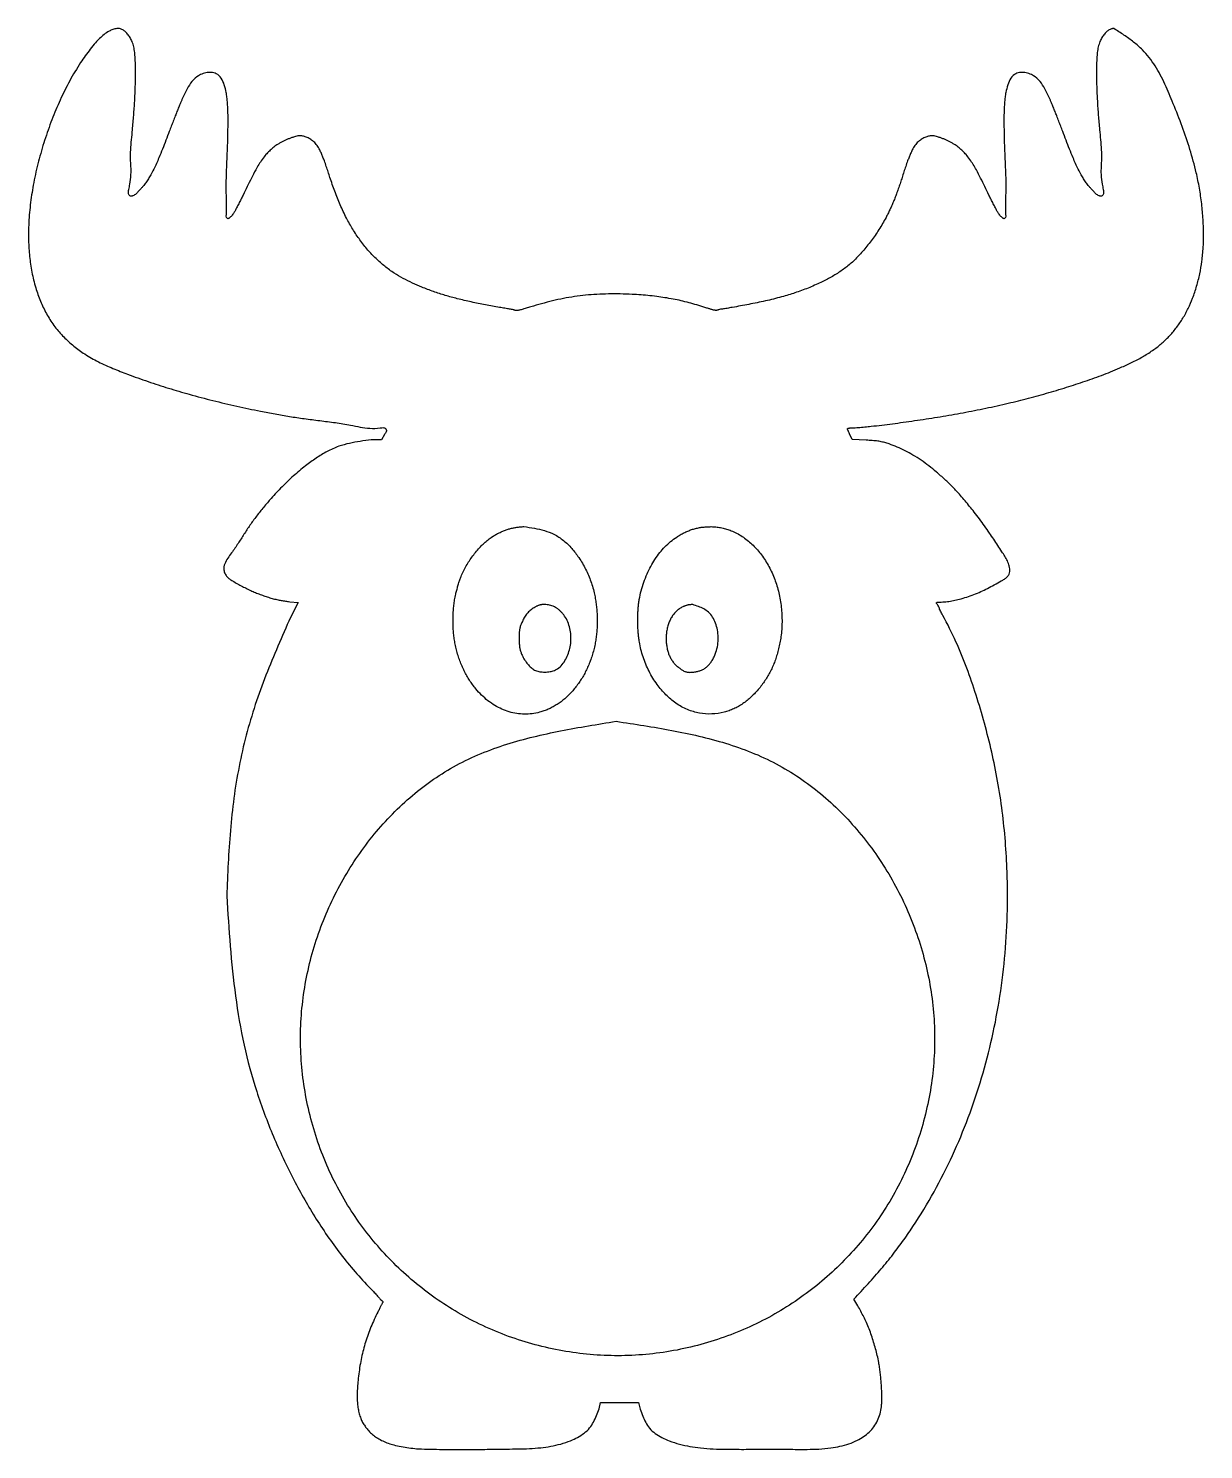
# Model space of a CAD drawing. Extents: x 12 to 106, y 19 to 132.
import ezdxf

# ---------------------------------------------------------------- set-up
doc = ezdxf.new("R2010")
doc.units = 0
doc.layers.add('Capa_1', color=7, linetype='CONTINUOUS')

msp = doc.modelspace()

# ---------------------------------------------------------------- linework, layer by layer
at = {"layer": 'Capa_1', "color": 7}
for p, q in [((98.38692, 131.993162), (98.386858, 131.99291)), ((40.009081, 99.218226), (39.187907, 99.218226)), ((40.240379, 99.636023), (40.009081, 99.218226)), ((77.538631, 99.243034), (77.342656, 99.644472)), ((78.642137, 99.190698), (77.538631, 99.243034)), ((51.35727, 92.305433), (51.357236, 92.305433)), ((66.285593, 92.301273), (66.285559, 92.301273)), ((32.686574, 86.318201), (33.354309, 86.26621)), ((33.354309, 86.26621), (32.751353, 85.067779)), ((53.014301, 86.103021), (53.014301, 86.103021)), ((64.818901, 86.088323), (64.818901, 86.088323)), ((58.710816, 76.790125), (58.710816, 76.790125)), ((77.658358, 30.741937), (77.823574, 30.915338)), ((77.978976, 30.219121), (77.658358, 30.741937)), ((57.351848, 22.009496), (57.466351, 22.520209)), ((57.466351, 22.520209), (58.986335, 22.520209)), ((58.986335, 22.520209), (60.506322, 22.520209)), ((60.506322, 22.520209), (60.623769, 21.972195)), ((42.962028, 18.813033), (42.962028, 18.812751))]:
    msp.add_line(p, q, dxfattribs=at)
for points, knots in [([(98.386858, 131.99291), (98.380045, 131.992611), (98.366418, 131.992012), (98.345997, 131.990798), (98.325669, 131.989346), (98.30546, 131.98731), (98.285391, 131.984636), (98.265417, 131.981526), (98.245551, 131.97802), (98.225826, 131.974038), (98.170398, 131.961155), (98.081489, 131.927985), (97.967294, 131.861436), (97.853055, 131.775068), (97.739228, 131.671952), (97.628662, 131.551401), (97.526878, 131.41973), (97.433756, 131.277793), (97.350173, 131.126287), (97.239348, 130.884532), (97.133955, 130.538565), (97.062709, 130.088469), (97.020267, 129.530979), (96.995832, 128.871461), (96.996466, 128.113193), (97.020321, 127.231755), (97.065881, 126.223342), (97.141846, 125.079867), (97.230962, 124.046436), (97.32344, 123.129874), (97.387148, 122.350412), (97.408898, 121.636951), (97.363633, 120.977267), (97.346192, 120.305043), (97.432775, 119.695969), (97.530341, 119.193823), (97.610706, 118.861912), (97.464145, 118.64224), (97.340728, 118.639547), (97.274911, 118.646024), (97.181071, 118.669146), (97.069904, 118.727164), (96.956583, 118.827659), (96.839153, 118.955717), (96.703409, 119.097671), (96.552724, 119.255403), (96.373758, 119.453358), (96.178581, 119.703444), (95.974072, 120.00899), (95.763552, 120.365336), (95.549449, 120.771563), (95.334214, 121.227363), (95.100131, 121.765729), (94.846781, 122.386556), (94.574242, 123.089547), (94.344557, 123.696474), (94.151475, 124.204902), (93.994658, 124.614893), (93.843787, 125.004798), (93.698656, 125.374377), (93.558603, 125.722788), (93.433266, 126.024503), (93.32338, 126.280147), (93.229816, 126.491301), (93.066346, 126.84799), (92.822234, 127.342849), (92.412179, 127.927727), (91.907104, 128.310571), (91.400714, 128.478086), (90.970493, 128.51708), (90.508565, 128.414699), (90.131577, 128.031905), (89.90808, 127.491587), (89.787104, 126.974343), (89.715223, 126.524633), (89.675196, 126.155574), (89.646437, 125.731747), (89.628821, 125.246098), (89.623413, 124.697552), (89.628152, 124.049217), (89.641734, 123.303416), (89.667177, 122.454576), (89.701012, 121.595619), (89.74066, 120.732169), (89.771327, 119.891762), (89.778738, 119.187139), (89.756477, 118.600243), (89.738867, 118.06276), (89.754305, 117.584072), (89.756866, 117.18833), (89.77791, 116.973754), (89.66889, 116.809758), (89.557873, 116.871068), (89.475683, 116.934337), (89.34539, 117.059882), (89.199188, 117.23554), (89.059515, 117.469698), (88.928344, 117.737733), (88.774121, 118.039902), (88.597615, 118.380742), (88.365744, 118.833604), (88.092913, 119.398544), (87.770636, 120.069464), (87.468995, 120.654694), (87.181693, 121.152684), (86.911403, 121.563592), (86.629503, 121.924938), (86.339003, 122.233871), (86.048361, 122.49389), (85.775103, 122.696199), (85.529371, 122.84922), (85.319704, 122.964548), (85.102636, 123.070913), (84.878879, 123.169217), (84.648189, 123.260109), (84.434574, 123.335996), (84.239924, 123.399747), (84.063419, 123.442584), (83.89643, 123.458444), (83.743299, 123.44439), (83.605714, 123.413852), (83.463672, 123.367773), (83.318288, 123.308273), (83.171211, 123.234232), (83.0314, 123.150422), (82.898718, 123.058176), (82.774922, 122.956807), (82.649593, 122.833162), (82.53032, 122.681918), (82.418917, 122.504994), (82.303029, 122.288392), (82.182275, 122.033895), (82.059671, 121.7412), (81.929843, 121.399403), (81.792686, 121.008318), (81.647626, 120.568255), (81.509769, 120.139521), (81.374256, 119.723864), (81.238974, 119.322069), (81.101602, 118.933897), (80.960697, 118.559939), (80.816566, 118.20023), (80.671089, 117.859331), (80.525064, 117.537145), (80.378935, 117.233685), (80.191528, 116.868942), (79.954447, 116.447509), (79.66146, 115.973893), (79.354268, 115.515165), (79.036193, 115.069972), (78.705926, 114.639891), (78.374868, 114.242018), (78.044485, 113.876265), (77.715486, 113.543406), (77.258144, 113.12688), (76.643565, 112.660484), (75.857336, 112.176604), (74.979271, 111.724846), (74.016588, 111.304487), (72.971388, 110.923771), (71.834287, 110.579034), (70.605847, 110.276181), (69.290666, 110.007325), (68.340102, 109.835188), (67.759797, 109.731866), (67.550196, 109.696402), (67.358602, 109.667214), (67.185027, 109.644492), (67.030308, 109.619808), (66.906455, 109.590438), (66.814026, 109.560216), (66.749787, 109.54164), (66.692532, 109.53261), (66.643693, 109.533385), (66.603679, 109.537839), (66.546901, 109.547561), (66.473895, 109.563414), (66.385309, 109.586932), (66.287241, 109.615802), (66.179143, 109.648778), (66.060926, 109.685749), (65.772307, 109.776918), (65.312735, 109.919993), (64.67923, 110.104679), (64.043614, 110.269902), (63.404755, 110.408771), (62.764165, 110.524082), (62.098664, 110.622026), (61.409051, 110.702801), (60.695879, 110.765994), (59.907334, 110.815653), (59.043535, 110.847291), (58.104902, 110.849549), (57.182312, 110.816156), (56.277419, 110.745144), (55.392088, 110.636847), (54.510476, 110.487468), (53.634972, 110.294404), (52.76514, 110.066141), (52.129187, 109.878895), (51.721653, 109.753546), (51.540394, 109.698432), (51.373647, 109.64967), (51.22113, 109.607711), (51.082269, 109.572959), (50.966803, 109.548018), (50.875527, 109.531099), (50.809062, 109.523132), (50.739272, 109.522685), (50.667322, 109.535108), (50.593899, 109.55599), (50.493453, 109.587573), (50.363095, 109.618051), (50.203377, 109.644554), (50.02656, 109.669291), (49.833417, 109.699495), (49.623918, 109.73495), (49.107946, 109.825867), (48.285909, 109.973477), (47.161617, 110.197004), (46.095814, 110.44432), (45.091434, 110.722145), (44.148756, 111.026658), (43.272508, 111.355387), (42.463127, 111.702275), (41.724779, 112.069966), (40.984857, 112.50875), (40.260472, 113.0373), (39.561614, 113.655373), (38.89755, 114.355676), (38.277677, 115.136117), (37.70793, 115.991213), (37.181457, 116.926747), (36.704185, 117.93992), (36.272489, 119.023432), (35.966761, 119.904084), (35.75145, 120.567879), (35.607109, 121.008165), (35.470967, 121.399529), (35.341338, 121.741354), (35.218627, 122.034012), (35.097729, 122.28846), (34.981813, 122.505059), (34.870426, 122.681988), (34.751178, 122.833245), (34.625852, 122.956887), (34.502055, 123.058256), (34.369373, 123.150501), (34.229562, 123.234308), (34.082487, 123.308351), (33.937105, 123.367848), (33.795064, 123.413932), (33.657479, 123.444465), (33.504343, 123.45854), (33.337362, 123.442579), (33.16085, 123.399805), (32.966192, 123.336085), (32.752584, 123.260186), (32.521892, 123.169297), (32.298134, 123.070992), (32.081066, 122.964627), (31.871399, 122.849301), (31.625668, 122.696278), (31.35241, 122.493971), (31.061769, 122.23395), (30.77127, 121.925017), (30.489369, 121.563671), (30.219079, 121.152763), (29.931777, 120.654774), (29.630144, 120.06954), (29.307872, 119.398618), (29.035033, 118.833677), (28.803145, 118.380813), (28.626612, 118.039972), (28.472351, 117.737804), (28.341123, 117.469772), (28.201393, 117.235615), (28.055148, 117.059956), (27.924815, 116.93441), (27.842596, 116.871142), (27.731553, 116.809836), (27.622538, 116.973842), (27.643573, 117.188418), (27.64613, 117.584149), (27.661581, 118.062829), (27.643969, 118.600312), (27.6217, 119.187217), (27.629114, 119.891845), (27.659788, 120.732251), (27.699447, 121.595697), (27.733291, 122.454653), (27.758753, 123.303493), (27.77238, 124.049296), (27.777185, 124.69763), (27.771835, 125.246177), (27.754272, 125.731827), (27.725554, 126.155655), (27.685558, 126.524712), (27.613693, 126.974424), (27.492701, 127.491669), (27.269162, 128.031987), (26.892137, 128.414779), (26.430167, 128.517178), (25.999891, 128.478183), (25.493461, 128.310652), (24.988355, 127.927805), (24.578268, 127.34293), (24.33413, 126.848072), (24.170653, 126.491381), (24.077084, 126.280227), (23.967195, 126.024583), (23.841858, 125.722868), (23.701805, 125.374457), (23.556677, 125.004876), (23.405807, 124.614972), (23.248992, 124.204981), (23.055908, 123.696553), (22.826223, 123.089626), (22.553682, 122.386636), (22.30033, 121.76581), (22.066252, 121.227443), (21.851018, 120.771642), (21.636915, 120.365414), (21.426392, 120.009069), (21.221882, 119.703523), (21.026713, 119.45344), (20.847758, 119.255493), (20.697096, 119.097765), (20.561393, 118.955802), (20.444013, 118.827745), (20.330755, 118.727227), (20.219614, 118.66927), (20.125836, 118.646034), (20.060036, 118.63961), (19.936648, 118.642344), (19.790063, 118.86196), (19.87045, 119.193901), (19.968024, 119.696042), (20.05462, 120.305129), (20.037175, 120.977353), (19.991909, 121.63703), (20.013648, 122.350485), (20.077351, 123.129947), (20.169829, 124.046522), (20.25897, 125.07997), (20.334947, 126.223444), (20.380466, 127.231824), (20.404221, 128.113216), (20.404806, 128.871482), (20.380437, 129.531062), (20.338178, 130.088653), (20.267018, 130.538781), (20.161487, 130.884682), (20.050386, 131.126237), (19.966721, 131.277681), (19.873765, 131.419752), (19.772528, 131.551894), (19.662217, 131.672763), (19.547816, 131.775478), (19.432213, 131.860302), (19.317699, 131.925807), (19.142583, 131.994375), (18.887672, 132.006525), (18.583161, 131.923349), (18.244059, 131.761983), (17.886974, 131.525773), (17.532121, 131.209701), (17.169846, 130.818904), (16.788501, 130.359648), (16.392961, 129.828371), (15.825254, 128.992896), (15.131637, 127.825707), (14.375571, 126.299566), (13.714913, 124.716441), (13.136461, 123.087749), (12.649695, 121.415589), (12.276981, 119.763106), (12.01518, 118.13771), (11.87087, 116.545476), (11.855245, 115.054916), (11.952903, 113.676681), (12.148793, 112.417785), (12.451672, 111.235465), (12.854184, 110.141213), (13.346076, 109.145064), (13.948473, 108.224492), (14.661748, 107.401064), (15.460676, 106.676475), (16.384925, 106.008035), (17.433109, 105.41817), (18.586103, 104.899044), (19.909743, 104.388566), (21.390403, 103.860916), (23.030489, 103.328899), (24.755577, 102.821066), (26.567022, 102.341864), (28.463621, 101.894178), (30.117395, 101.546163), (31.523054, 101.276278), (32.680522, 101.075815), (33.869084, 100.897984), (35.087155, 100.750698), (36.323045, 100.59799), (37.394783, 100.428134), (38.301513, 100.231387), (39.085849, 100.11554), (39.674518, 100.132601), (40.039618, 100.190448), (40.179119, 100.196181), (40.286328, 100.156146), (40.345664, 100.096131), (40.378736, 100.045279), (40.407833, 99.969427), (40.39632, 99.860617), (40.327803, 99.745917), (40.270406, 99.673848), (40.240359, 99.636121)], [0, 0, 0, 0, 0.020458, 0.04092, 0.061367, 0.081596, 0.101842, 0.122098, 0.142236, 0.162358, 0.182457, 0.312937, 0.444855, 0.577752, 0.741928, 0.904956, 1.067829, 1.240689, 1.413718, 1.586428, 2.037852, 2.492822, 2.951212, 3.714474, 4.472226, 5.225595, 6.359619, 7.500325, 8.663331, 9.471266, 10.263828, 11.009668, 11.609249, 12.247123, 13.023741, 13.443059, 13.792566, 14.023458, 14.08519, 14.153081, 14.222654, 14.373623, 14.523449, 14.675002, 14.894903, 15.112636, 15.329436, 15.69524, 16.063096, 16.431751, 16.936429, 17.440091, 17.943599, 18.697432, 19.451514, 20.205463, 20.644233, 21.083083, 21.522334, 21.898457, 22.274239, 22.648837, 22.878561, 23.10901, 23.341671, 24.055712, 24.762841, 25.467131, 25.910993, 26.347364, 26.752522, 27.285982, 27.877748, 28.493203, 28.87624, 29.24361, 29.606421, 30.150452, 30.701256, 31.252021, 32.095461, 32.938978, 33.79963, 34.674318, 35.532, 36.322654, 36.7872, 37.294286, 37.934007, 38.229077, 38.470502, 38.601612, 38.685458, 38.799906, 38.927027, 39.221383, 39.485614, 39.741945, 40.116836, 40.503232, 40.893482, 41.643087, 42.385212, 43.126455, 43.617616, 44.109345, 44.600836, 44.99044, 45.380033, 45.769269, 46.008717, 46.248029, 46.486831, 46.73367, 46.98103, 47.230502, 47.413695, 47.595305, 47.774476, 47.91391, 48.054852, 48.196468, 48.361434, 48.525642, 48.689973, 48.850062, 49.010028, 49.169415, 49.377295, 49.586227, 49.795904, 50.113944, 50.430928, 50.747657, 51.210693, 51.674112, 52.137692, 52.561751, 52.985671, 53.409535, 53.796969, 54.184457, 54.571979, 54.908795, 55.245576, 55.582309, 56.138865, 56.695678, 57.252644, 57.794827, 58.336852, 58.879054, 59.347159, 59.815086, 60.282525, 61.201999, 62.124487, 63.048861, 64.162287, 65.273604, 66.384085, 67.72535, 69.067646, 70.410646, 70.623347, 70.835936, 71.048375, 71.204707, 71.361095, 71.518285, 71.585818, 71.652797, 71.71881, 71.758689, 71.798977, 71.839488, 71.931463, 72.022982, 72.114397, 72.23814, 72.362026, 72.485986, 73.146169, 73.80597, 74.465451, 75.115949, 75.766794, 76.417742, 77.13366, 77.849473, 78.565376, 79.50378, 80.442164, 81.380668, 82.272577, 83.164375, 84.055584, 84.954043, 85.853048, 86.752927, 86.942659, 87.132182, 87.321281, 87.463833, 87.606708, 87.750653, 87.818155, 87.885137, 87.951266, 88.026728, 88.103213, 88.180214, 88.342575, 88.504231, 88.665824, 88.878182, 89.090673, 89.303252, 90.449944, 91.596174, 92.741817, 93.731444, 94.721585, 95.71276, 96.538016, 97.362348, 98.185548, 99.115805, 100.047967, 100.980686, 102.007567, 103.034023, 104.060062, 105.225325, 106.391102, 107.557536, 108.021286, 108.484643, 108.94755, 109.264244, 109.581243, 109.899317, 110.109001, 110.317927, 110.525797, 110.685181, 110.845147, 111.005238, 111.169569, 111.333773, 111.498736, 111.640352, 111.781296, 111.920732, 112.099908, 112.281513, 112.464697, 112.714171, 112.961532, 113.208372, 113.447174, 113.686485, 113.925935, 114.315168, 114.704761, 115.094365, 115.585857, 116.077586, 116.568746, 117.309989, 118.052113, 118.801717, 119.191982, 119.578391, 119.953295, 120.209652, 120.47391, 120.768298, 120.895447, 121.009919, 121.093784, 121.224906, 121.466328, 121.761387, 122.401092, 122.908182, 123.37274, 124.163403, 125.02108, 125.895762, 126.756414, 127.599933, 128.443376, 128.994141, 129.544945, 130.088976, 130.451784, 130.81915, 131.202181, 131.817641, 132.409418, 132.942903, 133.348117, 133.784542, 134.228458, 134.932764, 135.63991, 136.353965, 136.586626, 136.817076, 137.046803, 137.4214, 137.797182, 138.173305, 138.612556, 139.051405, 139.490175, 140.244125, 140.998207, 141.752038, 142.255547, 142.759209, 143.263886, 143.632543, 144.0004, 144.366204, 144.582982, 144.800696, 145.020584, 145.172099, 145.321884, 145.472805, 145.542357, 145.610214, 145.671924, 145.902813, 146.252324, 146.671654, 147.448286, 148.086157, 148.68573, 149.43156, 150.22412, 151.032065, 152.195104, 153.335825, 154.469798, 155.223097, 155.980822, 156.744179, 157.202689, 157.657702, 158.10901, 158.281654, 158.454665, 158.627578, 158.790522, 158.95356, 159.117784, 159.250923, 159.383027, 159.512543, 159.812176, 160.127133, 160.451805, 160.935624, 161.406039, 161.874015, 162.533214, 163.195954, 163.860255, 165.56295, 167.264033, 168.96568, 170.706419, 172.446535, 174.187239, 175.785061, 177.382275, 178.979127, 180.251391, 181.523359, 182.796137, 183.906315, 185.015423, 186.122088, 187.197249, 188.274591, 189.350842, 190.612433, 191.875563, 193.141226, 194.8676, 196.590639, 198.313156, 200.26183, 202.211147, 204.158687, 205.331353, 206.505, 207.682551, 208.936263, 210.185596, 211.418621, 212.189461, 212.969075, 213.792555, 213.940637, 214.079036, 214.207843, 214.268122, 214.329587, 214.388908, 214.508788, 214.640593, 214.785388, 214.785388, 214.785388, 214.785388]), ([(77.342656, 99.644472), (77.330742, 99.6681), (77.307124, 99.714943), (77.273537, 99.784865), (77.24575, 99.849176), (77.224093, 99.908965), (77.202474, 99.965224), (77.179053, 100.01299), (77.156943, 100.051275), (77.143435, 100.078971), (77.143186, 100.106195), (77.158735, 100.121471), (77.175638, 100.130863), (77.202409, 100.141485), (77.237274, 100.151309), (77.279715, 100.157593), (77.326801, 100.160959), (77.379617, 100.163827), (77.438569, 100.166424), (77.651628, 100.175146), (78.016753, 100.197479), (78.532411, 100.243105), (79.157656, 100.309485), (79.894659, 100.395092), (80.743686, 100.502441), (81.613542, 100.619563), (82.503435, 100.745082), (83.412878, 100.880277), (84.626507, 101.071101), (86.142475, 101.331237), (87.956517, 101.682567), (89.706235, 102.065371), (91.3903, 102.479226), (93.00875, 102.919083), (94.581418, 103.388094), (96.108376, 103.883272), (97.585518, 104.41616), (98.852996, 104.934967), (99.914447, 105.421968), (100.767753, 105.873833), (101.550022, 106.37537), (102.248468, 106.931706), (102.863359, 107.5284), (103.419952, 108.190473), (103.906213, 108.915294), (104.323235, 109.69116), (104.689531, 110.540394), (104.999733, 111.458178), (105.244768, 112.439989), (105.420264, 113.470436), (105.521511, 114.544978), (105.548995, 115.658344), (105.507847, 116.821071), (105.398923, 118.028882), (105.215705, 119.275492), (104.921337, 120.724915), (104.469983, 122.365964), (103.840696, 124.193577), (103.164211, 125.920099), (102.487919, 127.552736), (101.719453, 129.026193), (100.85586, 130.156173), (99.967444, 130.925283), (99.192565, 131.475585), (98.656387, 131.820035), (98.386908, 131.993153)], [0, 0, 0, 0, 0.079383, 0.157379, 0.232696, 0.289409, 0.348142, 0.413409, 0.448773, 0.480646, 0.506043, 0.523053, 0.54294, 0.564203, 0.609205, 0.651318, 0.692665, 0.750798, 0.81, 0.86969, 1.390513, 1.907195, 2.422596, 3.276747, 4.133029, 4.98992, 5.909843, 6.829113, 7.748199, 9.595426, 11.44316, 13.290988, 14.968131, 16.645159, 18.321951, 19.891016, 21.460318, 23.031825, 23.998145, 24.962871, 25.926276, 26.781281, 27.63736, 28.492587, 29.371314, 30.250952, 31.131436, 32.142997, 33.153848, 34.164109, 35.276044, 36.388734, 37.502911, 38.764694, 40.024914, 41.280996, 43.199601, 45.125857, 47.077154, 48.76228, 50.425438, 52.052004, 52.989634, 53.940559, 54.901392, 54.901392, 54.901392, 54.901392]), ([(39.187907, 99.218226), (38.89494, 99.18029), (38.311161, 99.104696), (37.444523, 98.952172), (36.550682, 98.707075), (35.657313, 98.30647), (34.776437, 97.769759), (33.883512, 97.110575), (32.977596, 96.348521), (32.068556, 95.479321), (31.286282, 94.643592), (30.611457, 93.862386), (30.041068, 93.147493), (29.516697, 92.424822), (29.041409, 91.689208), (28.572669, 90.947953), (28.137858, 90.312195), (27.745393, 89.79479), (27.485751, 89.359187), (27.416185, 88.96802), (27.472709, 88.705389), (27.532639, 88.551048), (27.632733, 88.379443), (27.791314, 88.209325), (28.005074, 88.05346), (28.28523, 87.887197), (28.619651, 87.696362), (29.01016, 87.487336), (29.394066, 87.297595), (29.772927, 87.126671), (30.146021, 86.972444), (30.522893, 86.829915), (30.90243, 86.698843), (31.285041, 86.582953), (31.654111, 86.490295), (32.008884, 86.421259), (32.347195, 86.366958), (32.57341, 86.334459), (32.686574, 86.318201)], [0, 0, 0, 0, 0.8862, 1.765879, 2.638196, 3.659437, 4.691216, 5.727399, 6.986382, 8.24016, 9.498278, 10.419108, 11.336506, 12.241191, 13.09636, 13.963306, 14.872548, 15.405373, 15.912228, 16.384535, 16.54732, 16.713537, 16.879425, 17.140497, 17.4041, 17.670842, 18.117555, 18.559209, 18.999416, 19.401997, 19.80588, 20.210361, 20.610601, 21.010261, 21.40934, 21.751568, 22.094201, 22.437177, 22.437177, 22.437177, 22.437177]), ([(77.823574, 30.915338), (78.00877, 31.11449), (78.379143, 31.512771), (78.930377, 32.114156), (79.459718, 32.708609), (79.963729, 33.298887), (80.443021, 33.884033), (80.899428, 34.465637), (81.333436, 35.042872), (81.746192, 35.614594), (82.630397, 36.889241), (83.896754, 38.930332), (85.388345, 41.818054), (86.675561, 44.835422), (87.75662, 47.962519), (88.624664, 51.183898), (89.279291, 54.49591), (89.712547, 57.885094), (89.922359, 61.335278), (89.912297, 64.448494), (89.757253, 67.212965), (89.509254, 69.627815), (89.146319, 72.00812), (88.667607, 74.346251), (88.08986, 76.633336), (87.426573, 78.861713), (86.686336, 81.037198), (85.819218, 83.166138), (85.101432, 84.606447), (84.658783, 85.401792), (84.571319, 85.567364), (84.502923, 85.715588), (84.45513, 85.850732), (84.401239, 85.977117), (84.333868, 86.078724), (84.274651, 86.157572), (84.236829, 86.203553), (84.238736, 86.252279), (84.262793, 86.263823), (84.280445, 86.269638), (84.309429, 86.27611), (84.3472, 86.282287), (84.393359, 86.286197), (84.444541, 86.288154), (84.502151, 86.289637), (84.566662, 86.291259), (84.772746, 86.297223), (85.1184, 86.326163), (85.598593, 86.406865), (86.111046, 86.527757), (86.655382, 86.68678), (87.226011, 86.887951), (87.782456, 87.117949), (88.325262, 87.377575), (88.865945, 87.664946), (89.310389, 87.915592), (89.659266, 88.115625), (89.88494, 88.281238), (90.042917, 88.486548), (90.097729, 88.71807), (90.094657, 88.942117), (90.042855, 89.234317), (89.916235, 89.576614), (89.701951, 89.946804), (89.429877, 90.344776), (89.133697, 90.796075), (88.809044, 91.297336), (88.462086, 91.821258), (88.082319, 92.360745), (87.670724, 92.915964), (87.272395, 93.432905), (86.892052, 93.914811), (86.527896, 94.360008), (86.085057, 94.875255), (85.550762, 95.449105), (84.914614, 96.069626), (84.27804, 96.633411), (83.646766, 97.143612), (83.021769, 97.598553), (82.391868, 98.002221), (81.759009, 98.352289), (81.126882, 98.648825), (80.634241, 98.837636), (80.295566, 98.948377), (80.117399, 99.000871), (79.93586, 99.046931), (79.750765, 99.084696), (79.562653, 99.115011), (79.355724, 99.140902), (79.130154, 99.161505), (78.886237, 99.177627), (78.723512, 99.186337), (78.642142, 99.190693)], [0, 0, 0, 0, 0.815863, 1.631634, 2.447348, 3.203646, 3.960009, 4.71634, 5.421387, 6.126455, 6.831636, 10.075177, 13.32337, 16.5733, 19.908177, 23.241276, 26.574236, 30.028793, 33.483617, 36.936683, 39.362077, 41.787534, 44.216545, 46.5824, 48.944669, 51.291052, 53.555748, 55.836071, 58.182328, 58.377361, 58.566662, 58.744102, 58.866295, 58.996728, 59.155091, 59.23021, 59.292901, 59.333061, 59.349442, 59.368838, 59.389515, 59.438156, 59.48371, 59.528337, 59.591816, 59.656593, 59.721934, 60.210328, 60.695507, 61.181463, 61.789118, 62.395892, 62.995759, 63.594536, 64.200257, 64.832289, 65.12542, 65.406331, 65.668673, 65.881514, 66.106699, 66.337358, 66.768976, 67.193093, 67.617769, 68.215218, 68.812428, 69.40944, 70.100255, 70.791382, 71.482721, 72.057998, 72.633087, 73.208074, 74.095955, 74.984326, 75.873071, 76.645998, 77.41853, 78.191034, 78.888888, 79.586726, 80.284096, 80.469917, 80.655616, 80.841206, 81.031611, 81.222138, 81.41269, 81.65713, 81.901544, 82.146002, 82.146002, 82.146002, 82.146002]), ([(51.357236, 92.305433), (51.635275, 92.264083), (52.186802, 92.182061), (52.997834, 92.00528), (53.795956, 91.707192), (54.530886, 91.217485), (55.186473, 90.576918), (55.780443, 89.804299), (56.300779, 88.922185), (56.718897, 87.938785), (56.950961, 87.114613), (57.070765, 86.480202), (57.131708, 86.045744), (57.174726, 85.598955), (57.19996, 85.140715), (57.20547, 84.671767), (57.190727, 84.217515), (57.157537, 83.778775), (57.106337, 83.3564), (57.031979, 82.923567), (56.930145, 82.482147), (56.80005, 82.03374), (56.650518, 81.603623), (56.485254, 81.191887), (56.304411, 80.799708), (56.103509, 80.42098), (55.881701, 80.057648), (55.64094, 79.710105), (55.385836, 79.382633), (55.11891, 79.075017), (54.840106, 78.789008), (54.550517, 78.528125), (54.251186, 78.293801), (53.944376, 78.086064), (53.625569, 77.902215), (53.296169, 77.7438), (52.957873, 77.611478), (52.530829, 77.481306), (52.009349, 77.380752), (51.396193, 77.344968), (50.781056, 77.39296), (50.176808, 77.529529), (49.594138, 77.746733), (49.026484, 78.043984), (48.485004, 78.420996), (47.977823, 78.871351), (47.5776, 79.309755), (47.2646, 79.710209), (47.023802, 80.058689), (46.802465, 80.422871), (46.60163, 80.802038), (46.420669, 81.194446), (46.255549, 81.606015), (46.106742, 82.035655), (45.977648, 82.483148), (45.876393, 82.924594), (45.802149, 83.358399), (45.750909, 83.782732), (45.717884, 84.222676), (45.703502, 84.677393), (45.709043, 85.146132), (45.733465, 85.603468), (45.774294, 86.048736), (45.8338, 86.480758), (45.900153, 86.823417), (45.961302, 87.077949), (46.005565, 87.247131), (46.052623, 87.416705), (46.101599, 87.586871), (46.152978, 87.757465), (46.20337, 87.916177), (46.252572, 88.06303), (46.300529, 88.19799), (46.390509, 88.434442), (46.538768, 88.766292), (46.763452, 89.183153), (47.013323, 89.585092), (47.282679, 89.973454), (47.57314, 90.345511), (47.87469, 90.685433), (48.18514, 90.992714), (48.50312, 91.265507), (48.813867, 91.490383), (49.111661, 91.670405), (49.389446, 91.814734), (49.669786, 91.940186), (49.950411, 92.048982), (50.230821, 92.138854), (50.512667, 92.207644), (50.795035, 92.252854), (51.075631, 92.282786), (51.263326, 92.297878), (51.357276, 92.305433)], [0, 0, 0, 0, 0.843214, 1.672625, 2.486702, 3.383269, 4.299388, 5.225371, 6.299548, 7.363048, 8.422428, 8.860755, 9.299348, 9.738071, 10.206961, 10.675731, 11.144563, 11.56998, 11.995318, 12.420487, 12.886905, 13.35358, 13.820512, 14.252437, 14.684093, 15.115504, 15.537834, 15.960404, 16.383195, 16.782541, 17.181661, 17.580693, 17.950923, 18.32121, 18.691347, 19.053967, 19.416734, 19.780021, 20.392106, 21.005031, 21.617302, 22.236944, 22.857278, 23.477657, 24.15445, 24.831406, 25.508384, 25.932239, 26.355453, 26.778372, 27.210013, 27.64195, 28.07414, 28.539888, 29.005399, 29.470695, 29.897853, 30.325148, 30.752463, 31.220996, 31.689533, 32.15835, 32.594601, 33.030583, 33.466138, 33.640974, 33.815847, 33.99074, 34.16891, 34.347058, 34.525215, 34.668446, 34.81167, 34.954866, 35.427372, 35.90069, 36.374506, 36.846489, 37.317959, 37.789688, 38.208704, 38.627452, 39.045371, 39.357807, 39.670595, 39.983898, 40.278751, 40.573105, 40.866675, 41.148168, 41.430308, 41.713063, 41.713063, 41.713063, 41.713063]), ([(66.285559, 92.301273), (66.348778, 92.297464), (66.475155, 92.289849), (66.664415, 92.275089), (66.854055, 92.253529), (67.043375, 92.221615), (67.232115, 92.180459), (67.420725, 92.131047), (67.609063, 92.074404), (67.796587, 92.009871), (68.22828, 91.840681), (68.873303, 91.480385), (69.645085, 90.832133), (70.331934, 90.040935), (70.914564, 89.12747), (71.373941, 88.109392), (71.703022, 87.020359), (71.900486, 85.876674), (71.957129, 84.69592), (71.886345, 83.749912), (71.770848, 83.046355), (71.668743, 82.576671), (71.546018, 82.125623), (71.405125, 81.693669), (71.246722, 81.281853), (71.066177, 80.881636), (70.862566, 80.495056), (70.637936, 80.122632), (70.388052, 79.755985), (70.113165, 79.396657), (69.810541, 79.048859), (69.492623, 78.73141), (69.160974, 78.446071), (68.818483, 78.193136), (68.462091, 77.970773), (68.093948, 77.780582), (67.715813, 77.624364), (67.139945, 77.445876), (66.341714, 77.337125), (65.345339, 77.412452), (64.364677, 77.695479), (63.456042, 78.202913), (62.651083, 78.893778), (61.928222, 79.753121), (61.30814, 80.761535), (60.83026, 81.904695), (60.60314, 82.821257), (60.510839, 83.462795), (60.47408, 83.818978), (60.448446, 84.195558), (60.434233, 84.592259), (60.433333, 85.00875), (60.445535, 85.407048), (60.468485, 85.786772), (60.502993, 86.147432), (60.568574, 86.62042), (60.693192, 87.201204), (60.903476, 87.879254), (61.162769, 88.523334), (61.461263, 89.132018), (61.799081, 89.700849), (62.177338, 90.224226), (62.593475, 90.697208), (63.042181, 91.116034), (63.458995, 91.429028), (63.822808, 91.653853), (64.11897, 91.811806), (64.420288, 91.948863), (64.724969, 92.065556), (65.03203, 92.15941), (65.343192, 92.228009), (65.657004, 92.268046), (65.970825, 92.289265), (66.180584, 92.297267), (66.285601, 92.301273)], [0, 0, 0, 0, 0.19, 0.379818, 0.56945, 0.762375, 0.955517, 1.148787, 1.347161, 1.545403, 1.743551, 2.7379, 3.743296, 4.753519, 5.869856, 6.981487, 8.093779, 9.274294, 10.454297, 11.631544, 12.112226, 12.592512, 13.072827, 13.513952, 13.955019, 14.395875, 14.830335, 15.265003, 15.699943, 16.160816, 16.621458, 17.082008, 17.507388, 17.932814, 18.358072, 18.766235, 19.17456, 19.583805, 20.572687, 21.569312, 22.561669, 23.610798, 24.665503, 25.727172, 26.968, 28.202117, 29.430188, 29.788283, 30.146212, 30.504121, 30.920462, 31.336847, 31.753367, 32.115713, 32.477928, 32.840004, 33.5478, 34.257048, 34.967226, 35.62862, 36.289044, 36.949579, 37.562951, 38.176151, 38.787887, 39.123105, 39.458397, 39.79414, 40.11555, 40.436528, 40.756541, 41.070173, 41.384625, 41.699899, 41.699899, 41.699899, 41.699899]), ([(53.014301, 86.103021), (52.984848, 86.101499), (52.925986, 86.098458), (52.837871, 86.091768), (52.749952, 86.080742), (52.662784, 86.063205), (52.57676, 86.03956), (52.491756, 86.010029), (52.408153, 85.974831), (52.32593, 85.934784), (52.218005, 85.876179), (52.086365, 85.795703), (51.935513, 85.687455), (51.797422, 85.570728), (51.672816, 85.446602), (51.561636, 85.316856), (51.456671, 85.172353), (51.360847, 85.012383), (51.27291, 84.838956), (51.201197, 84.679713), (51.140395, 84.537497), (51.092219, 84.411926), (51.052871, 84.28742), (51.024342, 84.163907), (51.004436, 84.042487), (50.989213, 83.902729), (50.980515, 83.744912), (50.978134, 83.569475), (50.979069, 83.395084), (50.979689, 83.221734), (50.983074, 83.049466), (50.991745, 82.893323), (51.006405, 82.753673), (51.02535, 82.630704), (51.051587, 82.507754), (51.086405, 82.385563), (51.128663, 82.264238), (51.186476, 82.120244), (51.262109, 81.95489), (51.360421, 81.771309), (51.469478, 81.597065), (51.589252, 81.433115), (51.719054, 81.279579), (51.853803, 81.141366), (51.991007, 81.0179), (52.131749, 80.913383), (52.286463, 80.827647), (52.455954, 80.769807), (52.634324, 80.735038), (52.825652, 80.716286), (53.027451, 80.709545), (53.238597, 80.719295), (53.435978, 80.746192), (53.618578, 80.787681), (53.784848, 80.842077), (54.040295, 80.957553), (54.350888, 81.205991), (54.646839, 81.617983), (54.870541, 82.090458), (55.030668, 82.59749), (55.113866, 83.129064), (55.114844, 83.664926), (55.035713, 84.196208), (54.873378, 84.708322), (54.66834, 85.092906), (54.469894, 85.357646), (54.314869, 85.528139), (54.148407, 85.678889), (53.97343, 85.809597), (53.791445, 85.91729), (53.601741, 85.998636), (53.406678, 86.049501), (53.211516, 86.080791), (53.080183, 86.095593), (53.014285, 86.103021)], [0, 0, 0, 0, 0.088477, 0.17682, 0.265056, 0.354118, 0.443315, 0.532501, 0.623889, 0.71528, 0.806757, 0.992249, 1.177736, 1.363244, 1.534066, 1.704836, 1.875307, 2.069255, 2.263571, 2.458344, 2.593107, 2.72754, 2.861682, 2.984462, 3.107498, 3.230599, 3.406048, 3.581431, 3.756893, 3.929226, 4.101481, 4.273754, 4.398189, 4.522593, 4.646846, 4.775088, 4.903491, 5.032094, 5.240477, 5.448643, 5.656402, 5.856635, 6.057256, 6.259041, 6.435281, 6.610493, 6.783921, 6.963627, 7.145259, 7.327995, 7.539864, 7.750492, 7.961342, 8.136604, 8.311597, 8.485286, 8.975703, 9.481197, 9.995878, 10.538272, 11.071034, 11.603609, 12.139821, 12.67619, 13.208006, 13.437686, 13.667515, 13.898214, 14.110377, 14.321711, 14.531211, 14.72729, 14.924827, 15.123766, 15.123766, 15.123766, 15.123766]), ([(64.818901, 86.088323), (64.789559, 86.087846), (64.730923, 86.086892), (64.643082, 86.083379), (64.554279, 86.075703), (64.464952, 86.061552), (64.375412, 86.041446), (64.285251, 86.015891), (64.194675, 85.985348), (64.104029, 85.949542), (63.952681, 85.880583), (63.748905, 85.760147), (63.511252, 85.567278), (63.297649, 85.337848), (63.114691, 85.074863), (62.965044, 84.784239), (62.84616, 84.465834), (62.76103, 84.12308), (62.711031, 83.760131), (62.695057, 83.401985), (62.706373, 83.051645), (62.747096, 82.711282), (62.818351, 82.390364), (62.917956, 82.092088), (63.043566, 81.820032), (63.201716, 81.568281), (63.393878, 81.344158), (63.609965, 81.145079), (63.799887, 80.999057), (63.951265, 80.893316), (64.061683, 80.825745), (64.168088, 80.773763), (64.26925, 80.737608), (64.362792, 80.71356), (64.469233, 80.696272), (64.588316, 80.689996), (64.718973, 80.695359), (64.896453, 80.713488), (65.11969, 80.74645), (65.383567, 80.81239), (65.633481, 80.914244), (65.859125, 81.059619), (66.059009, 81.23743), (66.245521, 81.453158), (66.412692, 81.704717), (66.555545, 81.98912), (66.701892, 82.374277), (66.822478, 82.868882), (66.865752, 83.475095), (66.805474, 84.062778), (66.655793, 84.61213), (66.423041, 85.099229), (66.099259, 85.494734), (65.695329, 85.759735), (65.26751, 85.940502), (64.969747, 86.038623), (64.818901, 86.088331)], [0, 0, 0, 0, 0.088034, 0.17593, 0.263689, 0.355271, 0.447023, 0.538841, 0.636289, 0.733667, 0.831086, 1.135089, 1.440588, 1.74632, 2.07248, 2.398492, 2.724463, 3.089987, 3.455665, 3.821795, 4.164236, 4.506185, 4.848671, 5.148593, 5.447946, 5.745586, 6.037436, 6.330852, 6.62554, 6.755463, 6.884701, 7.013534, 7.109922, 7.206508, 7.302893, 7.432973, 7.563466, 7.694827, 7.968081, 8.239769, 8.508998, 8.773702, 9.04088, 9.308993, 9.627134, 9.944412, 10.261763, 10.861741, 11.46437, 12.076292, 12.625135, 13.165025, 13.685569, 14.135524, 14.599524, 15.07594, 15.07594, 15.07594, 15.07594]), ([(32.751353, 85.067779), (32.414741, 84.305448), (31.741871, 82.781585), (30.781697, 80.475491), (29.914818, 78.113765), (29.197068, 75.682536), (28.629022, 73.193115), (28.209951, 70.65586), (27.941689, 68.08108), (27.776641, 65.479799), (27.701563, 63.743564), (27.66401, 62.875116)], [0, 0, 0, 0, 2.499999, 4.997376, 7.492919, 10.043492, 12.59664, 15.148488, 17.753474, 20.359246, 22.967005, 22.967005, 22.967005, 22.967005]), ([(58.710816, 76.790125), (60.191102, 76.565858), (63.128068, 76.120899), (67.447438, 75.15021), (71.52005, 73.560717), (75.113034, 71.114065), (78.173745, 68.035591), (80.704741, 64.420037), (82.607474, 60.394615), (83.803043, 56.091589), (84.090464, 53.130304), (84.097211, 51.651448), (84.097266, 51.638527), (84.097335, 51.621916), (84.097421, 51.601613), (84.097523, 51.577617), (84.097581, 51.55731), (84.097662, 51.540695), (84.097719, 51.527774), (84.103931, 50.045667), (83.837112, 47.075219), (82.668704, 42.763502), (80.790209, 38.744797), (78.261406, 35.16139), (75.198979, 32.095867), (71.627206, 29.56802), (67.623851, 27.687419), (63.312531, 26.514637), (58.86066, 26.105221), (54.407571, 26.50009), (50.092574, 27.659908), (46.083036, 29.530493), (42.503671, 32.050846), (39.432843, 35.107382), (36.895388, 38.677432), (35.00817, 42.682412), (33.83028, 46.992278), (33.414589, 51.436084), (33.803379, 55.879181), (34.960932, 60.194306), (36.829451, 64.227231), (39.327499, 67.859272), (42.359599, 70.965197), (45.930029, 73.44715), (49.988875, 75.0745), (54.299703, 76.083088), (57.23259, 76.553191), (58.710779, 76.790125)], [0, 0, 0, 0, 4.491129, 8.910639, 13.259622, 17.518165, 21.850278, 26.216462, 30.69599, 35.141904, 39.552682, 39.565607, 39.578529, 39.591445, 39.615439, 39.639438, 39.663435, 39.676361, 39.689283, 39.702199, 44.122732, 48.579158, 53.041881, 57.360401, 61.671362, 65.97954, 70.422932, 74.870938, 79.3178, 83.764233, 88.211847, 92.656304, 96.967546, 101.280024, 105.593267, 110.04209, 114.491907, 118.931652, 123.361164, 127.801066, 132.268553, 136.630417, 140.963729, 145.224489, 149.574252, 153.993649, 158.484415, 158.484415, 158.484415, 158.484415]), ([(27.66401, 62.875116), (27.751471, 61.542893), (27.92613, 58.882445), (28.321964, 54.906921), (28.978056, 51.025819), (30.004121, 47.28213), (31.342503, 43.695444), (32.94404, 40.295824), (34.763659, 37.091259), (36.83625, 34.117266), (38.475678, 32.241345), (39.427202, 31.284895), (39.567045, 31.140474), (39.687415, 31.007171), (39.788258, 30.882882), (39.883457, 30.771706), (39.971454, 30.68657), (40.044867, 30.625953), (40.088504, 30.583426), (40.112347, 30.533084), (40.101168, 30.484872), (40.079415, 30.443468), (40.041672, 30.383369), (39.998636, 30.303415), (39.953831, 30.204175), (39.906701, 30.094498), (39.849111, 29.974513), (39.781638, 29.843014), (39.634351, 29.561709), (39.420672, 29.126526), (39.159863, 28.529929), (38.929459, 27.929842), (38.728386, 27.325883), (38.555943, 26.719099), (38.407987, 26.092794), (38.287371, 25.448181), (38.192666, 24.78693), (38.127158, 24.167008), (38.082558, 23.589937), (38.064578, 23.055667), (38.07863, 22.563474), (38.123039, 22.115871), (38.196457, 21.715687), (38.307536, 21.341112), (38.457368, 20.997923), (38.636648, 20.687152), (38.859491, 20.38346), (39.128747, 20.095051), (39.443625, 19.829639), (39.804563, 19.5899), (40.211265, 19.385364), (40.657797, 19.21811), (41.1639, 19.076672), (41.726999, 18.965059), (42.343449, 18.880044), (42.755768, 18.835378), (42.962028, 18.813033)], [0, 0, 0, 0, 4.00518, 7.998338, 11.981279, 15.797771, 19.625178, 23.452116, 27.060077, 30.668427, 34.309538, 34.513994, 34.715896, 34.912615, 35.052517, 35.196045, 35.351465, 35.419097, 35.481439, 35.534374, 35.576269, 35.624125, 35.675, 35.788934, 35.896248, 36.001547, 36.147055, 36.295386, 36.444941, 37.09965, 37.749301, 38.397646, 39.027364, 39.658327, 40.289457, 40.957321, 41.625024, 42.292921, 42.827116, 43.361122, 43.895906, 44.303017, 44.709439, 45.114745, 45.472154, 45.830377, 46.188901, 46.599951, 47.010991, 47.4216, 47.897088, 48.373332, 48.84993, 49.472087, 50.093871, 50.716263, 50.716263, 50.716263, 50.716263]), ([(60.623769, 21.972195), (60.689979, 21.790771), (60.821017, 21.43171), (61.053675, 20.91411), (61.372476, 20.427219), (61.821606, 20.02276), (62.361101, 19.699527), (63.012682, 19.415681), (63.759288, 19.175455), (64.593606, 18.996165), (65.493025, 18.875473), (66.457374, 18.806348), (67.484338, 18.779616), (68.665886, 18.777117), (70.000101, 18.778639), (71.486862, 18.780908), (72.795701, 18.779167), (73.927008, 18.771671), (74.880577, 18.793257), (75.759255, 18.868674), (76.557014, 19.005972), (77.268604, 19.202354), (77.900559, 19.466481), (78.443674, 19.784831), (78.893407, 20.140568), (79.276593, 20.568101), (79.565199, 21.066232), (79.76242, 21.608541), (79.857711, 22.092945), (79.89065, 22.498936), (79.896983, 22.821508), (79.88992, 23.182287), (79.873961, 23.581513), (79.846613, 24.018984), (79.810351, 24.449862), (79.76605, 24.873957), (79.711615, 25.290712), (79.636787, 25.749062), (79.53271, 26.247101), (79.396558, 26.783344), (79.241284, 27.315867), (79.070965, 27.845013), (78.880993, 28.368308), (78.674291, 28.865068), (78.449716, 29.333557), (78.218083, 29.778224), (78.058703, 30.072196), (77.978976, 30.219251)], [0, 0, 0, 0, 0.579319, 1.146544, 1.699692, 2.311675, 2.941164, 3.579499, 4.440193, 5.289573, 6.136176, 7.160693, 8.188464, 9.217557, 10.70528, 12.191133, 13.677837, 14.631793, 15.585093, 16.538422, 17.27458, 18.010653, 18.748431, 19.322431, 19.894355, 20.462111, 21.034013, 21.610233, 22.185949, 22.509132, 22.831314, 23.153419, 23.591575, 24.029855, 24.468283, 24.888691, 25.308958, 25.728994, 26.281654, 26.834747, 27.388362, 27.945505, 28.502124, 29.058041, 29.558871, 30.060227, 30.562055, 30.562055, 30.562055, 30.562055]), ([(42.962028, 18.812706), (43.279352, 18.804851), (43.913927, 18.789143), (44.865724, 18.769741), (45.964142, 18.756955), (47.209397, 18.762604), (48.601932, 18.782615), (49.831761, 18.800811), (50.898356, 18.808762), (51.800072, 18.832719), (52.669743, 18.894427), (53.504614, 19.009703), (54.302528, 19.189324), (55.018532, 19.431667), (55.645178, 19.72017), (56.167305, 20.04852), (56.60529, 20.455534), (56.920979, 20.943615), (57.154061, 21.465474), (57.285486, 21.826963), (57.351848, 22.009496)], [0, 0, 0, 0, 0.952262, 1.904307, 2.855969, 4.24766, 5.639942, 7.034018, 7.937525, 8.839812, 9.73974, 10.551659, 11.365957, 12.189716, 12.814559, 13.431742, 14.033363, 14.591495, 15.162682, 15.745286, 15.745286, 15.745286, 15.745286])]:
    msp.add_open_spline(points, degree=3, knots=knots, dxfattribs=at)

doc.saveas('drawing.dxf')
